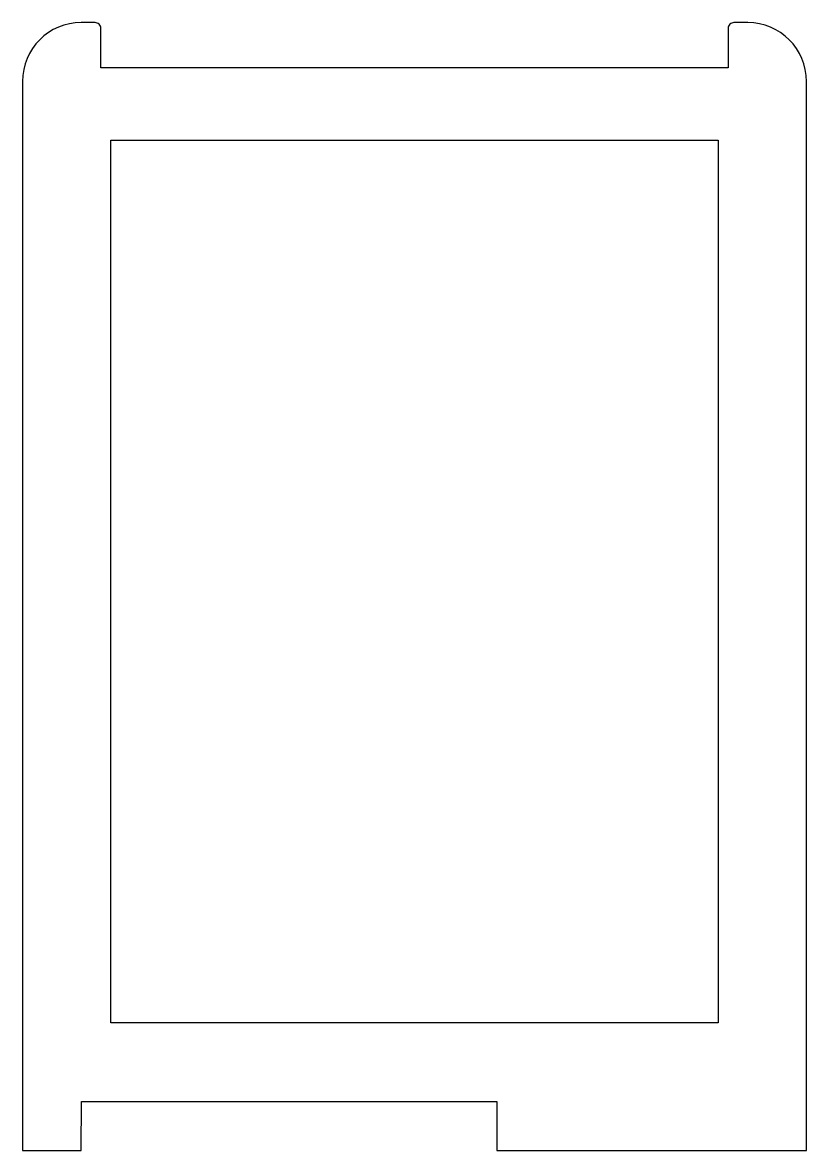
# Model space of a CAD drawing. Extents: x 232.7 to 272.7, y 212.8 to 270.3.
import ezdxf

# ---------------------------------------------------------------- set-up
doc = ezdxf.new("R2010")
doc.units = 0
doc.layers.add('1', color=2, linetype='CONTINUOUS')

msp = doc.modelspace()

# ---------------------------------------------------------------- linework, layer by layer
at = {"layer": '1', "color": 7, "linetype": 'CONTINUOUS'}
msp.add_lwpolyline([(256.947, 215.341), (256.947, 212.841), (272.747, 212.841), (272.747, 267.341, 0.414212), (269.748, 270.341), (269.048, 270.341, 0.414214), (268.747, 270.041), (268.747, 268.041), (236.747, 268.041), (236.747, 270.041, 0.414214), (236.447, 270.341), (235.747, 270.341, 0.414212), (232.747, 267.341), (232.747, 212.841), (235.747, 212.841), (235.748, 215.341)], format="xyb", close=True, dxfattribs=at)
msp.add_lwpolyline([(237.247, 219.341), (237.247, 264.341), (268.247, 264.341), (268.247, 219.341)], close=True, dxfattribs=at)

doc.saveas('drawing.dxf')
